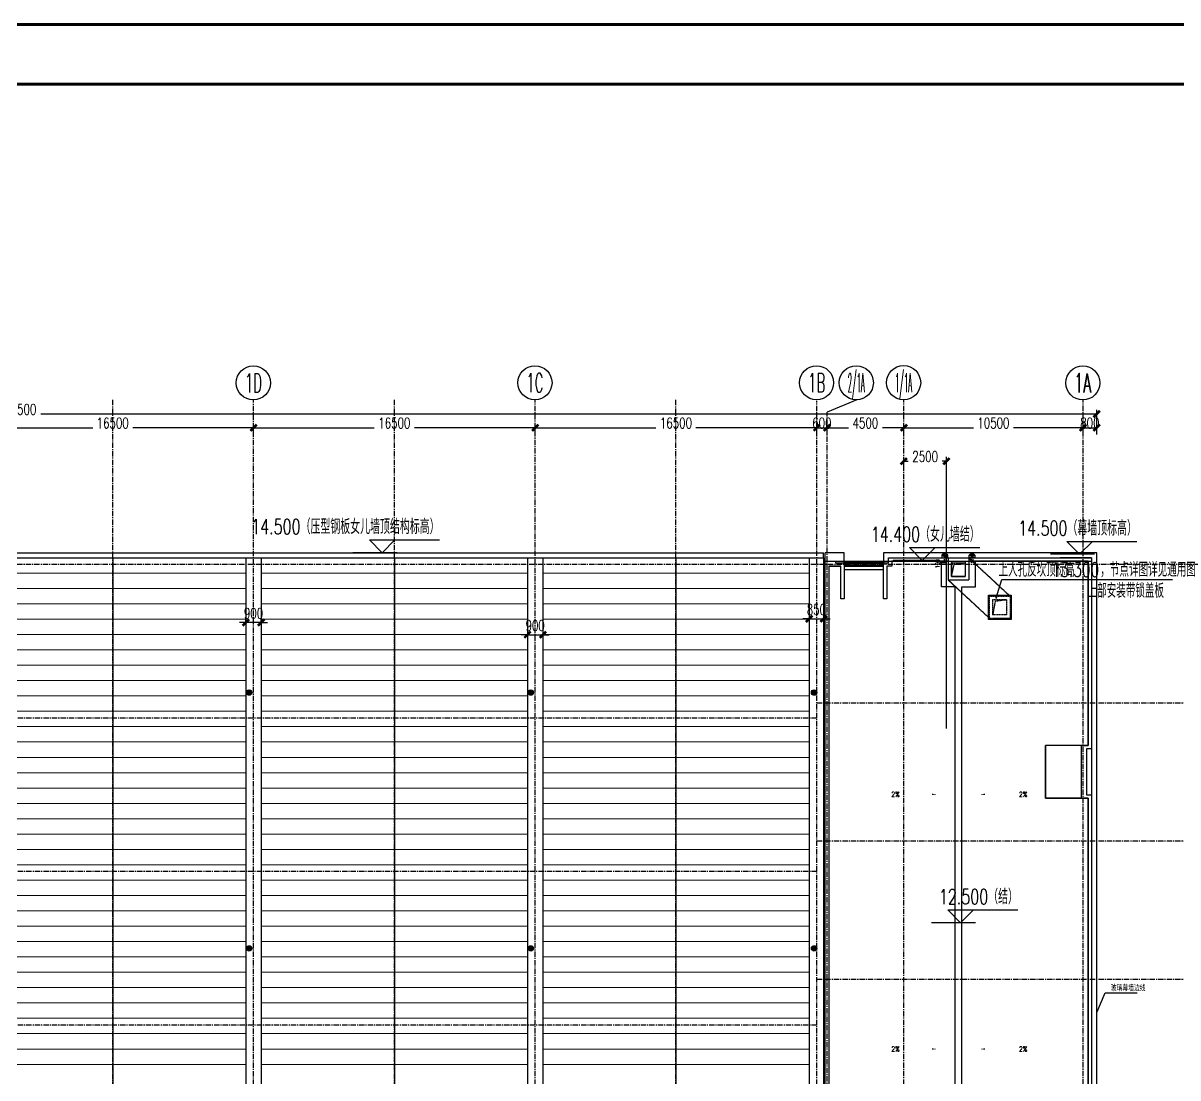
# Model space of a CAD drawing. Extents: x -599358 to 2865263, y -1062760 to 486533.
# Drawn here: x 419058 to 486717, y -820106 to -758262 of the extents above; entities that cross this region are included whole.
import ezdxf
from ezdxf.enums import TextEntityAlignment as Align

# ---------------------------------------------------------------- set-up
doc = ezdxf.new("R2010")
doc.units = 0
for name, pattern in [('CENTER', [2, 1.25, -0.25, 0.25, -0.25]), ('DASH', [0.35, 0.25, -0.1]), ('DOTE', [2.42, 2, -0.2, 0.02, -0.2])]:
    doc.linetypes.add(name, pattern=pattern)
for name, color, linetype in [('0-cxFrame', 155, 'Continuous'), ('3符号', 173, 'Continuous'), ('99平面图例外参|99平面图例外参|99平面图例外参|A-STAIR', 150, 'Continuous'), ('A-AXIS-DOTE', 14, 'DOTE'), ('A-AXIS-DP', 126, 'Continuous'), ('A-AXIS-SYMB', 3, 'Continuous'), ('A-DRAIN', 142, 'Continuous'), ('A-LIN-V', 9, 'Continuous'), ('A-SFCE', 30, 'Continuous'), ('A-WINDOW', 140, 'Continuous'), ('AS-WALL', 40, 'Continuous'), ('AS-结构边线层', 200, 'Continuous'), ('DIM', 173, 'Continuous'), ('DOTE', 1, 'CENTER'), ('PUB_TEXT', 7, 'Continuous'), ('虹吸雨水斗', 6, 'Continuous')]:
    doc.layers.add(name, color=color, linetype=linetype)
doc.layers.add('0-cxText', color=131, linetype='Continuous', lineweight=25)
doc.layers.add('底板111', color=5, linetype='Continuous', lineweight=13)
doc.styles.add('_TCH_AXIS', font='COMPLEX', dxfattribs={"bigfont": 'GBCBIG'})
doc.styles.add('_TCH_DIM', font='SIMPLEX', dxfattribs={"bigfont": 'GBCBIG'})
doc.styles.add('_TCH_DIM_T3', font='SIMPLEX', dxfattribs={"width": 0.705882, "bigfont": 'GBCBIG'})
doc.styles.add('cx_tuming', font='simhei.ttf')
doc.styles.add('cx_tuqian1', font='宋体.shx')
doc.styles.add('DHTEXT-1', font='romans.shx', dxfattribs={"width": 0.7, "bigfont": 'chinese.shx'})
doc.styles.add('卓越符号', font='ROMANS.shx', dxfattribs={"width": 0.7, "bigfont": 'CHINESE.shx'})
doc.styles.add('黑体', font='simhei.ttf')
doc.dimstyles.new('_TCH_ARCH&&80', dxfattribs={"dimtxt": 238, "dimasz": 80, "dimexe": 80, "dimexo": 80, "dimgap": 101, "dimtad": 1, "dimdec": 0, "dimzin": 0, "dimdsep": 46, "dimtxsty": '_TCH_DIM_T3', "dimblk": 'ARCHTICK', "dimcen": 0.09, "dimclrt": 7, "dimazin": 2, "dimtfac": 1, "dimtdec": 0, "dimtix": 1, "dimtmove": 2, "dimatfit": 3, "dimfxl": 0, "dimtolj": 1, "dimtzin": 0, "dimarcsym": 0})
doc.dimstyles.new('ZN250', dxfattribs={"dimscale": 250, "dimtxt": 2.5, "dimasz": 1.5, "dimexe": 1, "dimexo": 2, "dimgap": 0.9, "dimtad": 1, "dimdec": 0, "dimdsep": 46, "dimtxsty": 'DHTEXT-1', "dimblk": 'ARCHTICK', "dimcen": 2.5, "dimclrd": 173, "dimclre": 173, "dimclrt": 7, "dimazin": 2, "dimtfac": 1, "dimtdec": 0, "dimtix": 1, "dimtmove": 2, "dimatfit": 3, "dimfxl": 0, "dimarcsym": 0})

# ---------------------------------------------------------------- blocks, each defined once
blk = doc.blocks.new('_ArchTick')
at = {"color": 0, "linetype": 'ByBlock', "const_width": 0.4}
blk.add_lwpolyline([(-0.5, -0.5), (0.5, 0.5)], dxfattribs=at)
blk = doc.blocks.new('*D1121')
at = {"layer": 'A-AXIS-DP', "color": 0, "lineweight": -2, "transparency": 16777216}
for p, q in [((473159, -789911), (472769, -789911)), ((473159, -790011), (472769, -790011)), ((472849, -789911), (472849, -789831)), ((472849, -790011), (472849, -789911)), ((472849, -790011), (472849, -790091))]:
    blk.add_line(p, q, dxfattribs=at)
at = {"layer": 'Defpoints', "color": 0, "transparency": 16777216}
for p in [(472849, -789911), (473239, -789911), (473239, -790011)]:
    blk.add_point(p, dxfattribs=at)
at = {"layer": 'A-AXIS-DP', "color": 0, "lineweight": -2, "transparency": 16777216, "xscale": 80, "yscale": 80, "zscale": 80}
for p, rotation in [((472849, -789911), 270), ((472849, -790011), 90)]:
    blk.add_blockref('_ArchTick', p, dxfattribs=dict(at, rotation=rotation))
at = {"layer": 'A-AXIS-DP', "color": 7, "transparency": 16777216, "insert": (472629, -789961), "char_height": 238, "attachment_point": 5, "rotation": 90, "style": '_TCH_DIM_T3'}
blk.add_mtext('\\A1;100', dxfattribs=at)
blk = doc.blocks.new('A$C3AB27A69')
at = {"layer": 'A-DRAIN'}
blk.add_lwpolyline([(175, -57), (175, 100), (-175, 100), (-175, -57), (-59, -150), (59, -150)], close=True, dxfattribs=at)
at = {"layer": 'A-DRAIN', "linetype": 'DASH', "ltscale": 0.1}
for points in [[(-50, -20), (-50, 390)], [(50, -20), (50, 390)]]:
    blk.add_lwpolyline(points, dxfattribs=at)
at = {"layer": 'A-DRAIN'}
blk.add_circle((1, -27), 55, dxfattribs=at)
blk = doc.blocks.new('A$C78062F8E')
at = {"layer": 'A-DRAIN'}
for points in [[(0, 0), (-109, 0)], [(0, 0), (0, 109)], [(0, 0), (109, 0)], [(0, 0), (0, -109)]]:
    blk.add_lwpolyline(points, dxfattribs=at)
blk.add_circle((0, 0), 55, dxfattribs=at)
blk = doc.blocks.new('43243243')
at = {"layer": 'A-DRAIN'}
for p, q in [((363646, 786970), (363646, 830520)), ((364046, 742020), (364046, 830520))]:
    blk.add_line(p, q, dxfattribs=at)
for points in [[(363646, 830520), (362846, 830520), (362846, 832020)], [(364046, 830520), (364846, 830520), (364846, 832020), (364846, 832020)]]:
    blk.add_lwpolyline(points, dxfattribs=at)
at = {"layer": 'A-SFCE'}
blk.add_lwpolyline([(371646, 741420), (356046, 741420), (356046, 832020), (371646, 832020)], close=True, dxfattribs=at)
at = {"layer": '99平面图例外参|99平面图例外参|99平面图例外参|A-STAIR', "xscale": 1.363636363636364, "yscale": 1.363636363636364, "zscale": 1.363636363636364}
for p in [(363052, 832347), (364641, 832347)]:
    blk.add_blockref('A$C78062F8E', p, dxfattribs=at)
at = {"layer": 'A-DRAIN', "rotation": 180}
blk.add_blockref('A$C3AB27A69', (363052, 832320), dxfattribs=at)
at = {"layer": 'A-DRAIN', "xscale": -1, "rotation": 180}
blk.add_blockref('A$C3AB27A69', (364640, 832320), dxfattribs=at)
blk = doc.blocks.new('*D1084')
at = {"layer": 'Defpoints', "color": 0, "ltscale": 2500, "transparency": 16777216}
for p in [(432559, -781985), (416059, -782891), (432559, -782891)]:
    blk.add_point(p, dxfattribs=at)
at = {"layer": 'DIM', "color": 173, "linetype": 'ByBlock', "lineweight": -2, "ltscale": 2500, "transparency": 16777216}
for p, q in [((416059, -782391), (416059, -781735)), ((416059, -781985), (423136, -781985)), ((432559, -781985), (425482, -781985)), ((432559, -782391), (432559, -781735))]:
    blk.add_line(p, q, dxfattribs=at)
at = {"layer": 'DIM', "color": 173, "lineweight": -2, "ltscale": 2500, "transparency": 16777216, "xscale": 375, "yscale": 375, "zscale": 375, "rotation": 180}
blk.add_blockref('_ArchTick', (416059, -781985), dxfattribs=at)
at = {"layer": 'DIM', "color": 173, "lineweight": -2, "ltscale": 2500, "transparency": 16777216, "xscale": 375, "yscale": 375, "zscale": 375}
blk.add_blockref('_ArchTick', (432559, -781985), dxfattribs=at)
at = {"layer": 'DIM', "color": 7, "ltscale": 2500, "transparency": 16777216, "insert": (424309, -781710), "char_height": 625, "attachment_point": 5, "style": 'DHTEXT-1'}
blk.add_mtext('16500', dxfattribs=at)
blk = doc.blocks.new('*D1085')
at = {"layer": 'Defpoints', "color": 0, "ltscale": 2500, "transparency": 16777216}
for p in [(449059, -781985), (432559, -782891), (449059, -782891)]:
    blk.add_point(p, dxfattribs=at)
at = {"layer": 'DIM', "color": 173, "linetype": 'ByBlock', "lineweight": -2, "ltscale": 2500, "transparency": 16777216}
for p, q in [((432559, -782391), (432559, -781735)), ((432559, -781985), (439636, -781985)), ((449059, -781985), (441982, -781985)), ((449059, -782391), (449059, -781735))]:
    blk.add_line(p, q, dxfattribs=at)
at = {"layer": 'DIM', "color": 173, "lineweight": -2, "ltscale": 2500, "transparency": 16777216, "xscale": 375, "yscale": 375, "zscale": 375, "rotation": 180}
blk.add_blockref('_ArchTick', (432559, -781985), dxfattribs=at)
at = {"layer": 'DIM', "color": 173, "lineweight": -2, "ltscale": 2500, "transparency": 16777216, "xscale": 375, "yscale": 375, "zscale": 375}
blk.add_blockref('_ArchTick', (449059, -781985), dxfattribs=at)
at = {"layer": 'DIM', "color": 7, "ltscale": 2500, "transparency": 16777216, "insert": (440809, -781710), "char_height": 625, "attachment_point": 5, "style": 'DHTEXT-1'}
blk.add_mtext('16500', dxfattribs=at)
blk = doc.blocks.new('*D1086')
at = {"layer": 'Defpoints', "color": 0, "ltscale": 2500, "transparency": 16777216}
for p in [(465559, -781985), (449059, -782891), (465559, -782891)]:
    blk.add_point(p, dxfattribs=at)
at = {"layer": 'DIM', "color": 173, "linetype": 'ByBlock', "lineweight": -2, "ltscale": 2500, "transparency": 16777216}
for p, q in [((449059, -782391), (449059, -781735)), ((449059, -781985), (456136, -781985)), ((465559, -781985), (458482, -781985)), ((465559, -782391), (465559, -781735))]:
    blk.add_line(p, q, dxfattribs=at)
at = {"layer": 'DIM', "color": 173, "lineweight": -2, "ltscale": 2500, "transparency": 16777216, "xscale": 375, "yscale": 375, "zscale": 375, "rotation": 180}
blk.add_blockref('_ArchTick', (449059, -781985), dxfattribs=at)
at = {"layer": 'DIM', "color": 173, "lineweight": -2, "ltscale": 2500, "transparency": 16777216, "xscale": 375, "yscale": 375, "zscale": 375}
blk.add_blockref('_ArchTick', (465559, -781985), dxfattribs=at)
at = {"layer": 'DIM', "color": 7, "ltscale": 2500, "transparency": 16777216, "insert": (457309, -781710), "char_height": 625, "attachment_point": 5, "style": 'DHTEXT-1'}
blk.add_mtext('16500', dxfattribs=at)
blk = doc.blocks.new('*D1087')
at = {"layer": 'Defpoints', "color": 0, "ltscale": 2500, "transparency": 16777216}
for p in [(466159, -781985), (465559, -782891), (466159, -782891)]:
    blk.add_point(p, dxfattribs=at)
at = {"layer": 'DIM', "color": 173, "linetype": 'ByBlock', "lineweight": -2, "ltscale": 2500, "transparency": 16777216}
for p, q in [((465559, -782391), (465559, -781735)), ((465559, -781985), (466159, -781985)), ((466159, -782391), (466159, -781735))]:
    blk.add_line(p, q, dxfattribs=at)
at = {"layer": 'DIM', "color": 173, "lineweight": -2, "ltscale": 2500, "transparency": 16777216, "xscale": 375, "yscale": 375, "zscale": 375, "rotation": 180}
blk.add_blockref('_ArchTick', (465559, -781985), dxfattribs=at)
at = {"layer": 'DIM', "color": 173, "lineweight": -2, "ltscale": 2500, "transparency": 16777216, "xscale": 375, "yscale": 375, "zscale": 375}
blk.add_blockref('_ArchTick', (466159, -781985), dxfattribs=at)
at = {"layer": 'DIM', "color": 7, "ltscale": 2500, "transparency": 16777216, "insert": (465859, -781710), "char_height": 625, "attachment_point": 5, "style": 'DHTEXT-1'}
blk.add_mtext('600', dxfattribs=at)
blk = doc.blocks.new('*D1088')
at = {"layer": 'Defpoints', "color": 0, "ltscale": 2500, "transparency": 16777216}
for p in [(470659, -781985), (466159, -782891), (470659, -782891)]:
    blk.add_point(p, dxfattribs=at)
at = {"layer": 'DIM', "color": 173, "linetype": 'ByBlock', "lineweight": -2, "ltscale": 2500, "transparency": 16777216}
for p, q in [((466159, -782391), (466159, -781735)), ((466159, -781985), (467413, -781985)), ((470659, -781985), (469405, -781985)), ((470659, -782391), (470659, -781735))]:
    blk.add_line(p, q, dxfattribs=at)
at = {"layer": 'DIM', "color": 173, "lineweight": -2, "ltscale": 2500, "transparency": 16777216, "xscale": 375, "yscale": 375, "zscale": 375, "rotation": 180}
blk.add_blockref('_ArchTick', (466159, -781985), dxfattribs=at)
at = {"layer": 'DIM', "color": 173, "lineweight": -2, "ltscale": 2500, "transparency": 16777216, "xscale": 375, "yscale": 375, "zscale": 375}
blk.add_blockref('_ArchTick', (470659, -781985), dxfattribs=at)
at = {"layer": 'DIM', "color": 7, "ltscale": 2500, "transparency": 16777216, "insert": (468409, -781710), "char_height": 625, "attachment_point": 5, "style": 'DHTEXT-1'}
blk.add_mtext('4500', dxfattribs=at)
blk = doc.blocks.new('*D1089')
at = {"layer": 'Defpoints', "color": 0, "ltscale": 2500, "transparency": 16777216}
for p in [(481159, -781985), (470659, -782891), (481159, -782891)]:
    blk.add_point(p, dxfattribs=at)
at = {"layer": 'DIM', "color": 173, "linetype": 'ByBlock', "lineweight": -2, "ltscale": 2500, "transparency": 16777216}
for p, q in [((470659, -782391), (470659, -781735)), ((470659, -781985), (474736, -781985)), ((481159, -781985), (477082, -781985)), ((481159, -782391), (481159, -781735))]:
    blk.add_line(p, q, dxfattribs=at)
at = {"layer": 'DIM', "color": 173, "lineweight": -2, "ltscale": 2500, "transparency": 16777216, "xscale": 375, "yscale": 375, "zscale": 375, "rotation": 180}
blk.add_blockref('_ArchTick', (470659, -781985), dxfattribs=at)
at = {"layer": 'DIM', "color": 173, "lineweight": -2, "ltscale": 2500, "transparency": 16777216, "xscale": 375, "yscale": 375, "zscale": 375}
blk.add_blockref('_ArchTick', (481159, -781985), dxfattribs=at)
at = {"layer": 'DIM', "color": 7, "ltscale": 2500, "transparency": 16777216, "insert": (475909, -781710), "char_height": 625, "attachment_point": 5, "style": 'DHTEXT-1'}
blk.add_mtext('10500', dxfattribs=at)
blk = doc.blocks.new('*D1090')
at = {"layer": 'Defpoints', "color": 0, "ltscale": 2500, "transparency": 16777216}
for p in [(481959, -781985), (481159, -782891), (481959, -782891)]:
    blk.add_point(p, dxfattribs=at)
at = {"layer": 'DIM', "color": 173, "linetype": 'ByBlock', "lineweight": -2, "ltscale": 2500, "transparency": 16777216}
for p, q in [((481159, -782391), (481159, -781735)), ((481159, -781985), (481959, -781985)), ((481959, -782391), (481959, -781735))]:
    blk.add_line(p, q, dxfattribs=at)
at = {"layer": 'DIM', "color": 173, "lineweight": -2, "ltscale": 2500, "transparency": 16777216, "xscale": 375, "yscale": 375, "zscale": 375, "rotation": 180}
blk.add_blockref('_ArchTick', (481159, -781985), dxfattribs=at)
at = {"layer": 'DIM', "color": 173, "lineweight": -2, "ltscale": 2500, "transparency": 16777216, "xscale": 375, "yscale": 375, "zscale": 375}
blk.add_blockref('_ArchTick', (481959, -781985), dxfattribs=at)
at = {"layer": 'DIM', "color": 7, "ltscale": 2500, "transparency": 16777216, "insert": (481559, -781710), "char_height": 625, "attachment_point": 5, "style": 'DHTEXT-1'}
blk.add_mtext('800', dxfattribs=at)
blk = doc.blocks.new('*D1105')
at = {"layer": 'Defpoints', "color": 0, "ltscale": 2500, "transparency": 16777216}
for p in [(481959, -781185), (355459, -782791), (481959, -782791)]:
    blk.add_point(p, dxfattribs=at)
at = {"layer": 'DIM', "color": 173, "linetype": 'ByBlock', "lineweight": -2, "ltscale": 2500, "transparency": 16777216}
for p, q in [((355459, -782291), (355459, -780935)), ((355459, -781185), (417328, -781185)), ((481959, -781185), (420090, -781185)), ((481959, -782291), (481959, -780935))]:
    blk.add_line(p, q, dxfattribs=at)
at = {"layer": 'DIM', "color": 173, "lineweight": -2, "ltscale": 2500, "transparency": 16777216, "xscale": 375, "yscale": 375, "zscale": 375, "rotation": 180}
blk.add_blockref('_ArchTick', (355459, -781185), dxfattribs=at)
at = {"layer": 'DIM', "color": 173, "lineweight": -2, "ltscale": 2500, "transparency": 16777216, "xscale": 375, "yscale": 375, "zscale": 375}
blk.add_blockref('_ArchTick', (481959, -781185), dxfattribs=at)
at = {"layer": 'DIM', "color": 7, "ltscale": 2500, "transparency": 16777216, "insert": (418709, -780910), "char_height": 625, "attachment_point": 5, "style": 'DHTEXT-1'}
blk.add_mtext('126500', dxfattribs=at)
blk = doc.blocks.new('卓越-轴号')
blk.add_circle((0, 0), 4)
at = {"color": 0, "style": '_TCH_AXIS', "width": 1.041667, "flags": 8}
blk.add_attdef('A', text='', height=4.48, dxfattribs=at).set_placement((-2, -2.24), (2, -2.24), align=Align.FIT)
blk = doc.blocks.new('343')
at = {"layer": 'DOTE', "ltscale": 250}
for p, q in [((1112199, -209583), (1112199, -103761)), ((1120449, -209426), (1120449, -103761)), ((1128699, -209583), (1128699, -103761)), ((1136949, -209417), (1136949, -103761)), ((1145199, -209583), (1145199, -103761)), ((1153449, -209417), (1153449, -103817)), ((1158549, -209417), (1158549, -103761)), ((1169049, -209412), (1169049, -103761)), ((1154049, -209233), (1154049, -104483)), ((1177919, -113423), (1035857, -113423)), ((1153449, -121523), (1177919, -121523)), ((1153449, -122423), (1035857, -122423)), ((1153449, -129623), (1177919, -129623)), ((1153449, -131423), (1035857, -131423)), ((1153449, -137723), (1177919, -137723)), ((1153449, -140423), (1035857, -140423))]:
    blk.add_line(p, q, dxfattribs=at)
blk = doc.blocks.new('*D1122')
at = {"layer": 'Defpoints', "color": 0, "ltscale": 2500, "transparency": 16777216}
for p in [(473159, -783951), (470659, -784951), (473159, -784951)]:
    blk.add_point(p, dxfattribs=at)
at = {"layer": 'DIM', "color": 173, "linetype": 'ByBlock', "lineweight": -2, "ltscale": 2500, "transparency": 16777216}
for p, q in [((470659, -784451), (470659, -783701)), ((470659, -783951), (470913, -783951)), ((473159, -783951), (472905, -783951)), ((473159, -784451), (473159, -783701))]:
    blk.add_line(p, q, dxfattribs=at)
at = {"layer": 'DIM', "color": 173, "lineweight": -2, "ltscale": 2500, "transparency": 16777216, "xscale": 375, "yscale": 375, "zscale": 375, "rotation": 180}
blk.add_blockref('_ArchTick', (470659, -783951), dxfattribs=at)
at = {"layer": 'DIM', "color": 173, "lineweight": -2, "ltscale": 2500, "transparency": 16777216, "xscale": 375, "yscale": 375, "zscale": 375}
blk.add_blockref('_ArchTick', (473159, -783951), dxfattribs=at)
at = {"layer": 'DIM', "color": 7, "ltscale": 2500, "transparency": 16777216, "insert": (471909, -783676), "char_height": 625, "attachment_point": 5, "style": 'DHTEXT-1'}
blk.add_mtext('2500', dxfattribs=at)
blk = doc.blocks.new('*U612')
at = {"ltscale": 10}
blk.add_line((3.48, 0), (-6.85, 0), dxfattribs=at)
blk.add_lwpolyline([(3, 3), (0, 0), (-3, 3), (13.45, 3)])
at = {"color": 0, "style": '卓越符号', "width": 0.7, "flags": 8}
blk.add_attdef('±0.000', text='', height=3.5, dxfattribs=at).set_placement((13.45, 4.35), align=Align.RIGHT)
blk = doc.blocks.new('*D1059')
at = {"layer": 'Defpoints', "color": 0, "ltscale": 2500, "transparency": 16777216}
for p in [(448609, -791189), (449509, -791189), (449509, -794121)]:
    blk.add_point(p, dxfattribs=at)
at = {"layer": 'DIM', "color": 173, "linetype": 'ByBlock', "lineweight": -2, "ltscale": 2500, "transparency": 16777216}
for p, q in [((448609, -791689), (448609, -794371)), ((449509, -791689), (449509, -794371)), ((448609, -794121), (448234, -794121)), ((448609, -794121), (449509, -794121)), ((449509, -794121), (449884, -794121))]:
    blk.add_line(p, q, dxfattribs=at)
at = {"layer": 'DIM', "color": 173, "lineweight": -2, "ltscale": 2500, "transparency": 16777216, "xscale": 375, "yscale": 375, "zscale": 375}
blk.add_blockref('_ArchTick', (448609, -794121), dxfattribs=at)
at = {"layer": 'DIM', "color": 173, "lineweight": -2, "ltscale": 2500, "transparency": 16777216, "xscale": 375, "yscale": 375, "zscale": 375, "rotation": 180}
blk.add_blockref('_ArchTick', (449509, -794121), dxfattribs=at)
at = {"layer": 'DIM', "color": 7, "ltscale": 2500, "transparency": 16777216, "insert": (449059, -793584), "char_height": 625, "attachment_point": 5, "style": 'DHTEXT-1'}
blk.add_mtext('900', dxfattribs=at)
blk = doc.blocks.new('*D1060')
at = {"layer": 'Defpoints', "color": 0, "ltscale": 2500, "transparency": 16777216}
for p in [(432109, -793405), (432109, -793818), (433009, -793818)]:
    blk.add_point(p, dxfattribs=at)
at = {"layer": 'DIM', "color": 173, "linetype": 'ByBlock', "lineweight": -2, "ltscale": 2500, "transparency": 16777216}
for p, q in [((432109, -793405), (431734, -793405)), ((432109, -793318), (432109, -793155)), ((433009, -793405), (432109, -793405)), ((433009, -793318), (433009, -793155)), ((433009, -793405), (433384, -793405))]:
    blk.add_line(p, q, dxfattribs=at)
at = {"layer": 'DIM', "color": 173, "lineweight": -2, "ltscale": 2500, "transparency": 16777216, "xscale": 375, "yscale": 375, "zscale": 375}
blk.add_blockref('_ArchTick', (432109, -793405), dxfattribs=at)
at = {"layer": 'DIM', "color": 173, "lineweight": -2, "ltscale": 2500, "transparency": 16777216, "xscale": 375, "yscale": 375, "zscale": 375, "rotation": 180}
blk.add_blockref('_ArchTick', (433009, -793405), dxfattribs=at)
at = {"layer": 'DIM', "color": 7, "ltscale": 2500, "transparency": 16777216, "insert": (432559, -792868), "char_height": 625, "attachment_point": 5, "style": 'DHTEXT-1'}
blk.add_mtext('900', dxfattribs=at)
blk = doc.blocks.new('*D1063')
at = {"layer": 'Defpoints', "color": 0, "ltscale": 2500, "transparency": 16777216}
for p in [(465109, -793351), (465959, -793186), (465959, -793351)]:
    blk.add_point(p, dxfattribs=at)
at = {"layer": 'DIM', "color": 173, "linetype": 'ByBlock', "lineweight": -2, "ltscale": 2500, "transparency": 16777216}
for p, q in [((465109, -792851), (465109, -792936)), ((465959, -792851), (465959, -792936)), ((465109, -793186), (464734, -793186)), ((465109, -793186), (465959, -793186)), ((465959, -793186), (466334, -793186))]:
    blk.add_line(p, q, dxfattribs=at)
at = {"layer": 'DIM', "color": 173, "lineweight": -2, "ltscale": 2500, "transparency": 16777216, "xscale": 375, "yscale": 375, "zscale": 375}
blk.add_blockref('_ArchTick', (465109, -793186), dxfattribs=at)
at = {"layer": 'DIM', "color": 173, "lineweight": -2, "ltscale": 2500, "transparency": 16777216, "xscale": 375, "yscale": 375, "zscale": 375, "rotation": 180}
blk.add_blockref('_ArchTick', (465959, -793186), dxfattribs=at)
at = {"layer": 'DIM', "color": 7, "ltscale": 2500, "transparency": 16777216, "insert": (465534, -792648), "char_height": 625, "attachment_point": 5, "style": 'DHTEXT-1'}
blk.add_mtext('850', dxfattribs=at)
blk = doc.blocks.new('db')
at = {"layer": '底板111', "ltscale": 2500}
for p, q in [((400009, -789611), (407809, -789611)), ((415609, -789611), (407809, -789611)), ((400009, -790511), (407809, -790511)), ((415609, -790511), (407809, -790511)), ((400009, -791411), (407809, -791411)), ((415609, -791411), (407809, -791411)), ((400009, -792311), (407809, -792311)), ((415609, -792311), (407809, -792311)), ((400009, -793211), (407809, -793211)), ((415609, -793211), (407809, -793211)), ((400009, -794111), (407809, -794111)), ((415609, -794111), (407809, -794111)), ((400009, -795011), (407809, -795011)), ((415609, -795011), (407809, -795011)), ((400009, -795911), (407809, -795911)), ((415609, -795911), (407809, -795911)), ((400009, -796811), (407809, -796811)), ((415609, -796811), (407809, -796811)), ((400009, -797711), (407809, -797711)), ((415609, -797711), (407809, -797711)), ((400009, -798611), (407809, -798611)), ((415609, -798611), (407809, -798611)), ((400009, -799511), (407809, -799511)), ((415609, -799511), (407809, -799511)), ((400009, -800411), (407809, -800411)), ((415609, -800411), (407809, -800411)), ((400009, -801311), (407809, -801311)), ((415609, -801311), (407809, -801311)), ((400009, -802211), (407809, -802211)), ((415609, -802211), (407809, -802211)), ((400009, -803111), (407809, -803111)), ((415609, -803111), (407809, -803111)), ((400009, -804011), (407809, -804011)), ((415609, -804011), (407809, -804011)), ((400009, -804911), (407809, -804911)), ((415609, -804911), (407809, -804911)), ((400009, -805811), (407809, -805811)), ((415609, -805811), (407809, -805811)), ((400009, -806711), (407809, -806711)), ((415609, -806711), (407809, -806711)), ((400009, -807611), (407809, -807611)), ((415609, -807611), (407809, -807611)), ((400009, -808511), (407809, -808511)), ((415609, -808511), (407809, -808511)), ((400009, -809411), (407809, -809411)), ((415609, -809411), (407809, -809411)), ((400009, -810311), (407809, -810311)), ((415609, -810311), (407809, -810311)), ((400009, -811211), (407809, -811211)), ((415609, -811211), (407809, -811211)), ((400009, -812111), (407809, -812111)), ((415609, -812111), (407809, -812111)), ((400009, -813011), (407809, -813011)), ((415609, -813011), (407809, -813011)), ((400009, -813911), (407809, -813911)), ((415609, -813911), (407809, -813911)), ((400009, -814811), (407809, -814811)), ((415609, -814811), (407809, -814811)), ((400009, -815711), (407809, -815711)), ((415609, -815711), (407809, -815711)), ((400009, -816611), (407809, -816611)), ((415609, -816611), (407809, -816611)), ((400009, -817511), (407809, -817511)), ((415609, -817511), (407809, -817511)), ((400009, -818411), (407809, -818411)), ((415609, -818411), (407809, -818411)), ((400009, -819311), (407809, -819311)), ((415609, -819311), (407809, -819311))]:
    blk.add_line(p, q, dxfattribs=at)
blk = doc.blocks.new('“奔腾”虹吸雨水斗')
at = {"layer": '虹吸雨水斗', "lineweight": 25}
for p, q in [((946982, 86753), (947040, 86688)), ((947052, 86699), (946987, 86758)), ((947048, 86793), (947066, 86707)), ((947082, 86711), (947055, 86795)), ((947125, 86795), (947098, 86711)), ((947114, 86707), (947132, 86793)), ((947194, 86758), (947128, 86699)), ((947140, 86688), (947199, 86753)), ((946944, 86685), (947028, 86658)), ((947028, 86641), (946944, 86614)), ((947032, 86673), (946946, 86692)), ((946946, 86607), (947032, 86625)), ((947040, 86611), (946982, 86546)), ((946987, 86541), (947052, 86600)), ((947066, 86592), (947048, 86506)), ((947055, 86504), (947082, 86587)), ((947098, 86587), (947125, 86504)), ((947132, 86506), (947114, 86592)), ((947128, 86600), (947194, 86541)), ((947199, 86546), (947140, 86611)), ((947234, 86692), (947148, 86673)), ((947148, 86625), (947234, 86607)), ((947152, 86658), (947236, 86685)), ((947236, 86614), (947152, 86641))]:
    blk.add_line(p, q, dxfattribs=at)
for radius in [150, 47.6]:
    blk.add_circle((947090, 86649), radius, dxfattribs=at)
for centre, start, end in [((947057, 86706), 231.63817, 8.36747), ((947090, 86715), 201.63817, 338.36747), ((947123, 86706), 171.63817, 308.36747), ((947025, 86649), 291.63817, 68.36747), ((947034, 86682), 261.63817, 38.36747), ((947034, 86617), 321.63817, 98.36747), ((947057, 86593), 351.63817, 128.36747), ((947090, 86584), 21.63817, 158.36747), ((947123, 86593), 51.63817, 188.36747), ((947147, 86682), 141.63817, 278.36747), ((947147, 86617), 81.63817, 218.36747), ((947155, 86649), 111.63817, 248.36747)]:
    blk.add_arc(centre, 8.82, start, end, dxfattribs=at)
blk = doc.blocks.new('TK22.A2 L(Dragon)')
at = {"layer": '0-cxFrame', "color": 7, "const_width": 0.5}
blk.add_lwpolyline([(0, 0), (-594, 0), (-594, 420), (0, 420)], close=True, dxfattribs=at)
at = {"layer": '0-cxFrame', "const_width": 0.5}
blk.add_lwpolyline([(-80, 10), (-574, 10), (-574, 410), (-80, 410)], close=True, dxfattribs=at)
at = {"style": '黑体', "flags": 4}
blk.add_attdef('图幅', text='', height=3.3, dxfattribs=at).set_placement((-40, 3), align=Align.RIGHT)
at = {"layer": '0-cxText', "flags": 4}
for tag, height, style, p in [('建设单位', 3.5, 'cx_tuming', (-45, 240)), ('项目名称', 3.5, 'cx_tuming', (-45, 210)), ('子项名称', 3.5, 'cx_tuming', (-45, 180)), ('工程编号', 3.3, 'cx_tuqian1', (-35, 165)), ('图名1', 3.5, 'cx_tuming', (-45, 87)), ('图名2', 3.5, 'cx_tuming', (-45, 79)), ('图名3', 3.5, 'cx_tuming', (-45, 71)), ('出图日期', 3.3, 'cx_tuqian1', (-39, 60)), ('专业', 3.3, 'cx_tuqian1', (-55, 52)), ('图号', 3.3, 'cx_tuqian1', (-55, 44)), ('版次', 3.3, 'cx_tuqian1', (-20, 44))]:
    blk.add_attdef(tag, text='', height=height, dxfattribs=dict(at, style=style)).set_placement(p, align=Align.MIDDLE)
at = {"layer": 'Defpoints', "color": 6, "flags": 4}
for tag, height, style, p in [('tufu', 3.3, '黑体', (-12, 12)), ('dwfname', 4, 'cx_tuqian1', (-80, 3))]:
    blk.add_attdef(tag, text='', height=height, dxfattribs=dict(at, style=style)).set_placement(p, align=Align.RIGHT)

msp = doc.modelspace()

# ---------------------------------------------------------------- linework, layer by layer
at = {"layer": 'A-AXIS-DOTE'}
for p, q in [((473158.9, -799621.4), (473158.9, -783891.4)), ((474458.9, -789611.4), (476883.1, -791861.4)), ((473258.9, -790911.4), (475683.1, -793161.4))]:
    msp.add_line(p, q, dxfattribs=at)
at = {"layer": 'A-AXIS-SYMB'}
for p, q in [((476073.1, -791951.4), (476403.1, -790881.4)), ((476403.1, -790881.4), (486390.5, -790881.4)), ((481958.9, -816271.4), (482463.1, -815121.4)), ((482463.1, -815121.4), (484325.6, -815121.4))]:
    msp.add_line(p, q, dxfattribs=at)
for points, const_width in [([(476064.3, -791980.1, 1), (476082, -791922.7, 1)], 60), ([(481950.9, -816289.7, 1), (481967, -816253.1, 1)], 40)]:
    msp.add_lwpolyline(points, format="xyb", close=True, dxfattribs=dict(at, const_width=const_width))
for points in [[(470414.7, -803481.4, 0, 0, 0), (472604.7, -803481.4, 0, 80, 0), (472304.7, -803481.4, 0, 0, 0)], [(477303.1, -803481.4, 0, 0, 0), (475113.1, -803481.4, 0, 80, 0), (475413.1, -803481.4, 0, 0, 0)], [(470414.7, -818411.4, 0, 0, 0), (472604.7, -818411.4, 0, 80, 0), (472304.7, -818411.4, 0, 0, 0)], [(477303.1, -818411.4, 0, 0, 0), (475113.1, -818411.4, 0, 80, 0), (475413.1, -818411.4, 0, 0, 0)]]:
    msp.add_lwpolyline(points, format="xyseb", dxfattribs=at)
at = {"layer": 'A-DRAIN'}
msp.add_lwpolyline([(466058.9, -880711.4), (467158.9, -880711.4), (467158.9, -880111.4), (469458.9, -880111.4), (469458.9, -880711.4), (481958.9, -880711.4), (481958.9, -789311.4), (469458.9, -789311.4), (469458.9, -789911.4), (467158.9, -789911.4), (467158.9, -789311.4), (466058.9, -789311.4)], dxfattribs=at)
at = {"layer": 'A-LIN-V'}
for p, q in [((478958.9, -803711.4), (478958.9, -800611.4)), ((481058.9, -800611.4), (478958.9, -800611.4)), ((481058.9, -803711.4), (478958.9, -803711.4))]:
    msp.add_line(p, q, dxfattribs=at)
for points in [[(432108.9, -789611.4), (432108.9, -880411.4)], [(433008.9, -789611.4), (433008.9, -880411.4)], [(448608.9, -789611.4), (448608.9, -880411.4)], [(449508.9, -789611.4), (449508.9, -880411.4)], [(465108.9, -789611.4), (465108.9, -880411.4)]]:
    msp.add_lwpolyline(points, dxfattribs=at)
at = {"layer": 'A-SFCE'}
for p, q in [((465958.9, -789611.4), (465958.9, -789311.4)), ((379115.1, -789611.4), (465958.9, -789611.4)), ((424308.9, -789611.4), (424308.9, -880411.4)), ((440808.9, -789611.4), (440808.9, -880411.4)), ((457308.9, -789611.4), (457308.9, -880411.4)), ((466258.9, -790111.4), (466958.9, -790111.4)), ((481658.9, -789611.4), (479823.1, -789611.4))]:
    msp.add_line(p, q, dxfattribs=at)
for points in [[(356059, -862511.4), (355458.9, -862511.4), (355458.9, -861548.1), (378897, -789311.4), (465958.9, -789311.4)], [(465958.9, -789611.4), (465958.9, -880311.4)], [(466258.9, -872161.4), (466258.9, -879911.4), (466658.9, -879911.4), (466658.9, -879911.4), (466958.9, -879911.4), (466958.9, -878011.4), (467158.9, -878011.4), (467158.9, -880111.4), (466858.9, -880111.4), (466858.9, -880111.4), (466058.9, -880111.4), (466058.9, -789811.4), (466658.9, -789811.4), (466658.9, -789911.4), (467158.9, -789911.4), (467158.9, -792011.4), (466958.9, -792011.4), (466958.9, -790111.4), (466658.9, -790111.4), (466658.9, -790111.4), (466258.9, -790111.4), (466258.9, -829211.4)], [(469458.9, -790111.4), (467166.7, -790111.4)], [(473258.9, -789811.4), (469958.9, -789811.4), (469958.9, -790111.4), (469658.9, -790111.4), (469658.9, -792011.4), (469458.9, -792011.4), (469458.9, -789911.4), (469758.9, -789911.4), (469758.9, -789611.4), (481658.9, -789611.4), (481658.9, -800811.4), (481358.9, -800811.4), (481358.9, -803511.4), (481658.9, -803511.4), (481658.9, -838911.4), (481358.9, -838911.4), (481358.9, -847311.4), (481658.9, -847311.4), (481658.9, -880411.4), (469558.9, -880411.4), (469558.9, -880111.4), (469458.9, -880111.4), (469458.9, -879911.4), (467173.1, -879911.4)], [(469458.9, -879911.4), (469458.9, -878011.4), (469658.9, -878011.4), (469658.9, -879911.4), (469758.9, -879911.4), (469758.9, -880211.4), (481458.9, -880211.4), (481458.9, -847511.4), (481058.9, -847511.4), (481058.9, -838711.4), (481458.9, -838711.4), (481458.9, -803711.4), (481058.9, -803711.4), (481058.9, -800611.4), (481458.9, -800611.4), (481458.9, -789811.4), (474458.9, -789811.4)], [(481458.9, -789811.4), (481458.9, -800611.4), (478958.9, -800611.4), (478958.9, -803711.4), (481458.9, -803711.4), (481458.9, -838711.4), (478958.9, -838711.4), (478958.9, -847511.4), (481458.9, -847511.4), (481458.9, -880211.4)], [(469458.9, -790311.4), (467158.9, -790311.4)]]:
    msp.add_lwpolyline(points, dxfattribs=at)
msp.add_lwpolyline([(475623.1, -791801.4), (476943.1, -791801.4), (476943.1, -793221.4), (475623.1, -793221.4)], close=True, dxfattribs=at)
at = {"layer": 'A-SFCE', "linetype": 'DASH'}
for points in [[(475683.1, -791861.4), (476883.1, -791861.4), (476883.1, -793161.4), (475683.1, -793161.4)], [(475883.1, -792061.4), (476683.1, -792061.4), (476683.1, -792961.4), (475883.1, -792961.4)]]:
    msp.add_lwpolyline(points, close=True, dxfattribs=at)
msp.add_lwpolyline([(475883.1, -792961.4), (476033.1, -792141.4), (476683.1, -792061.4)], dxfattribs=at)
at = {"layer": 'A-WINDOW'}
for p, q in [((466058.9, -789811.4), (466058.9, -789311.4)), ((469458.9, -789911.4), (467158.9, -789911.4)), ((469458.9, -789971.4), (467158.9, -789971.4)), ((467158.9, -790051.4), (469458.9, -790051.4)), ((467158.9, -790111.4), (469458.9, -790111.4))]:
    msp.add_line(p, q, dxfattribs=at)
at = {"layer": 'AS-WALL'}
for p, q in [((473258.9, -789611.4), (474458.9, -789611.4)), ((473258.9, -789611.4), (473258.9, -790911.4)), ((473458.9, -789811.4), (474258.9, -789811.4)), ((473458.9, -789811.4), (473458.9, -790711.4)), ((474258.9, -789811.4), (474258.9, -790711.4)), ((474458.9, -789611.4), (474458.9, -790911.4)), ((473258.9, -790911.4), (474458.9, -790911.4)), ((473458.9, -790711.4), (474258.9, -790711.4))]:
    msp.add_line(p, q, dxfattribs=at)
at = {"layer": 'AS-结构边线层'}
for points in [[(466058.9, -880411.4), (466058.9, -789811.4), (466658.9, -789811.4), (466658.9, -789911.4), (467158.9, -789911.4), (467158.9, -790111.4), (469458.9, -790111.4), (469458.9, -789911.4), (469758.9, -789911.4), (469758.9, -789611.4), (481658.9, -789611.4), (481658.9, -800811.4), (481358.9, -800811.4), (481358.9, -803511.4), (481658.9, -803511.4), (481658.9, -838911.4)], [(473458.9, -790711.4), (473603.1, -790011.4), (474258.9, -789911.4)]]:
    msp.add_lwpolyline(points, dxfattribs=at)
msp.add_lwpolyline([(473458.9, -789911.4), (474258.9, -789911.4), (474258.9, -790711.4), (473458.9, -790711.4)], close=True, dxfattribs=at)
at = {"layer": 'DOTE', "linetype": 'ByBlock'}
for p, q in [((467900.3, -780348.8), (466158.9, -781071.2)), ((473158.9, -799621.4), (473158.9, -783891.4))]:
    msp.add_line(p, q, dxfattribs=at)

# ---------------------------------------------------------------- block references
at = {"layer": '0-cxFrame', "xscale": 350, "yscale": 350, "zscale": 350}
msp.add_blockref('TK22.A2 L(Dragon)', (521655.5, -905349.4), dxfattribs=at)
at = {"layer": '3符号', "color": 7}
ref = msp.add_blockref('卓越-轴号', (432546, -779358.3), dxfattribs=dict(at, xscale=250, yscale=250, zscale=250))
ref.add_attrib('A', '1D', dxfattribs={"layer": '0', "color": 0, "height": 1120, "style": '_TCH_AXIS', "width": 0.585938}).set_placement((432046, -779918.3), (433046, -779918.3), align=Align.FIT)
ref = msp.add_blockref('卓越-轴号', (449046, -779349.2), dxfattribs=dict(at, xscale=250, yscale=250, zscale=250))
ref.add_attrib('A', '1C', dxfattribs={"layer": '0', "color": 0, "height": 1120, "style": '_TCH_AXIS', "width": 0.625}).set_placement((448546, -779909.2), (449546, -779909.2), align=Align.FIT)
ref = msp.add_blockref('卓越-轴号', (465546, -779349.2), dxfattribs=dict(at, xscale=250, yscale=250, zscale=250))
ref.add_attrib('A', '1B', dxfattribs={"layer": '0', "color": 0, "height": 1120, "style": '_TCH_AXIS', "width": 0.585938}).set_placement((465046, -779909.2), (466046, -779909.2), align=Align.FIT)
ref = msp.add_blockref('卓越-轴号', (467873.1, -779349.2), dxfattribs=dict(at, xscale=250, yscale=250, zscale=250))
ref.add_attrib('A', '2/1A', dxfattribs={"layer": '0', "color": 0, "height": 1120, "style": '_TCH_AXIS', "width": 0.25}).set_placement((467373.1, -779909.2), (468373.1, -779909.2), align=Align.FIT)
ref = msp.add_blockref('卓越-轴号', (470646, -779344.2), dxfattribs=dict(at, xscale=250, yscale=250, zscale=250))
ref.add_attrib('A', '1/1A', dxfattribs={"layer": '0', "color": 0, "height": 1120, "style": '_TCH_AXIS', "width": 0.267857}).set_placement((470146, -779904.2), (471146, -779904.2), align=Align.FIT)
ref = msp.add_blockref('卓越-轴号', (481146, -779358.3), dxfattribs=dict(at, xscale=250, yscale=250, zscale=250))
ref.add_attrib('A', '1A', dxfattribs={"layer": '0', "color": 0, "height": 1120, "style": '_TCH_AXIS', "width": 0.568182}).set_placement((480646, -779918.3), (481646, -779918.3), align=Align.FIT)
ref = msp.add_blockref('*U612', (440097.3, -789311.4), dxfattribs=dict(at, xscale=250, yscale=250, zscale=250))
ref.add_attrib('±0.000', '14.500（压型钢板女儿墙顶结构标高）', dxfattribs={"layer": '0', "color": 0, "height": 875, "style": '卓越符号', "width": 0.7}).set_placement((443459.8, -788223.9), align=Align.RIGHT)
ref = msp.add_blockref('*U612', (480955.2, -789400.2), dxfattribs=dict(at, xscale=250, yscale=250, zscale=250))
ref.add_attrib('±0.000', '14.500（幕墙顶标高）', dxfattribs={"layer": '0', "color": 0, "height": 875, "style": '卓越符号', "width": 0.7}).set_placement((484317.7, -788312.7), align=Align.RIGHT)
ref = msp.add_blockref('*U612', (471742.6, -789761.3), dxfattribs=dict(at, xscale=250, yscale=250, zscale=250))
ref.add_attrib('±0.000', '14.400（女儿墙结）', dxfattribs={"layer": '0', "color": 0, "height": 875, "style": '卓越符号', "width": 0.7}).set_placement((475105.1, -788673.8), align=Align.RIGHT)
ref = msp.add_blockref('*U612', (473983.8, -811007.8), dxfattribs=dict(at, xscale=250, yscale=250, zscale=250))
ref.add_attrib('±0.000', '12.500（结）', dxfattribs={"layer": '0', "color": 0, "height": 875, "style": '卓越符号', "width": 0.7}).set_placement((477346.3, -809920.3), align=Align.RIGHT)
at = {"layer": 'A-SFCE'}
msp.add_blockref('43243243', (110013.1, -1621831.4), dxfattribs=at)
at = {"layer": 'DOTE', "linetype": 'ByBlock'}
msp.add_blockref('343', (-687890.5, -676588.3), dxfattribs=at)
at = {"layer": '底板111'}
for p in [(16500, 0), (33000, 0), (49500, 0)]:
    msp.add_blockref('db', p, dxfattribs=at)
at = {"layer": '虹吸雨水斗', "xscale": 1.061320754715, "yscale": 1.061320754715, "zscale": 1.061320754715}
for p in [(-572863.8, -889474.2), (-556363.8, -889474.2), (-539763.7, -889474.2), (-572863.8, -904474.2), (-556363.8, -904474.2), (-539763.7, -904474.2)]:
    msp.add_blockref('“奔腾”虹吸雨水斗', p, dxfattribs=at)

# ---------------------------------------------------------------- texts
at = {"layer": 'PUB_TEXT', "style": '_TCH_DIM'}
for s, height, width, p in [('上人孔反坎顶标高', 841.54, 0.7, (476205.5, -790723.9)), ('13.300', 841.54, 0.7, (479324.9, -790723.9)), ('，节点详图详见通用图', 841.54, 0.7, (482172.8, -790723.9)), ('上部安装带锁盖板', 841.54, 0.7, (481425.8, -791960.5)), ('2%', 297.5, 0.705882, (469929.7, -803630.2)), ('2%', 297.5, 0.705882, (477408.1, -803630.2)), ('2%', 297.5, 0.705882, (469929.7, -818560.2)), ('2%', 297.5, 0.705882, (477408.1, -818560.2))]:
    msp.add_text(s, height=height, dxfattribs=dict(at, width=width)).set_placement(p)
msp.add_text('玻璃幕墙边线', height=337.59, dxfattribs=at).set_placement((482790.8, -815016.4))

# ---------------------------------------------------------------- dimensions: what is measured, and where the dimension line sits
at = {"layer": 'A-AXIS-DP'}
dim = msp.add_aligned_dim(p1=(473238.9, -790011.4), p2=(473238.9, -789911.4), distance=390.3, dimstyle='_TCH_ARCH&&80', dxfattribs=at)
dim.commit()
dim.dimension.update_dxf_attribs({"geometry": '*D1121', "text_midpoint": (472628.6, -789961.4)})
at = {"layer": 'DIM', "ltscale": 2500}
for base, p1, p2, angle, picture, middle in [((481958.9, -781184.7), (355458.9, -782791.4), (481958.9, -782791.4), 0, '*D1105', (418708.9, -780909.7)), ((432558.9, -781984.7), (416058.9, -782891.4), (432558.9, -782891.4), 0, '*D1084', (424308.9, -781709.7)), ((449058.9, -781984.7), (432558.9, -782891.4), (449058.9, -782891.4), 0, '*D1085', (440808.9, -781709.7)), ((465558.9, -781984.7), (449058.9, -782891.4), (465558.9, -782891.4), 0, '*D1086', (457308.9, -781709.7)), ((466158.9, -781984.7), (465558.9, -782891.4), (466158.9, -782891.4), 0, '*D1087', (465858.9, -781709.7)), ((470658.9, -781984.7), (466158.9, -782891.4), (470658.9, -782891.4), 0, '*D1088', (468408.9, -781709.7)), ((481158.9, -781984.7), (470658.9, -782891.4), (481158.9, -782891.4), 0, '*D1089', (475908.9, -781709.7)), ((481958.9, -781984.7), (481158.9, -782891.4), (481958.9, -782891.4), 0, '*D1090', (481558.9, -781709.7)), ((473158.9, -783951.4), (470658.9, -784951.4), (473158.9, -784951.4), 360, '*D1122', (471908.9, -783676.4))]:
    dim = msp.add_linear_dim(base=base, p1=p1, p2=p2, angle=angle, dimstyle='ZN250', dxfattribs=at)
    dim.commit()
    dim.dimension.update_dxf_attribs({"geometry": picture, "text_midpoint": middle, "dimtype": 161})
for p1, p2, distance, picture, middle in [((448608.9, -791189.4), (449508.9, -791189.4), -2932, '*D1059', (449058.9, -793583.9)), ((465108.9, -793351), (465958.9, -793351), 165.5, '*D1063', (465533.9, -792648)), ((433008.9, -793818.2), (432108.9, -793818.2), -412.9, '*D1060', (432558.9, -792867.8))]:
    dim = msp.add_aligned_dim(p1=p1, p2=p2, distance=distance, dimstyle='ZN250', dxfattribs=at)
    dim.commit()
    dim.dimension.update_dxf_attribs({"geometry": picture, "text_midpoint": middle})

doc.saveas('drawing.dxf')
